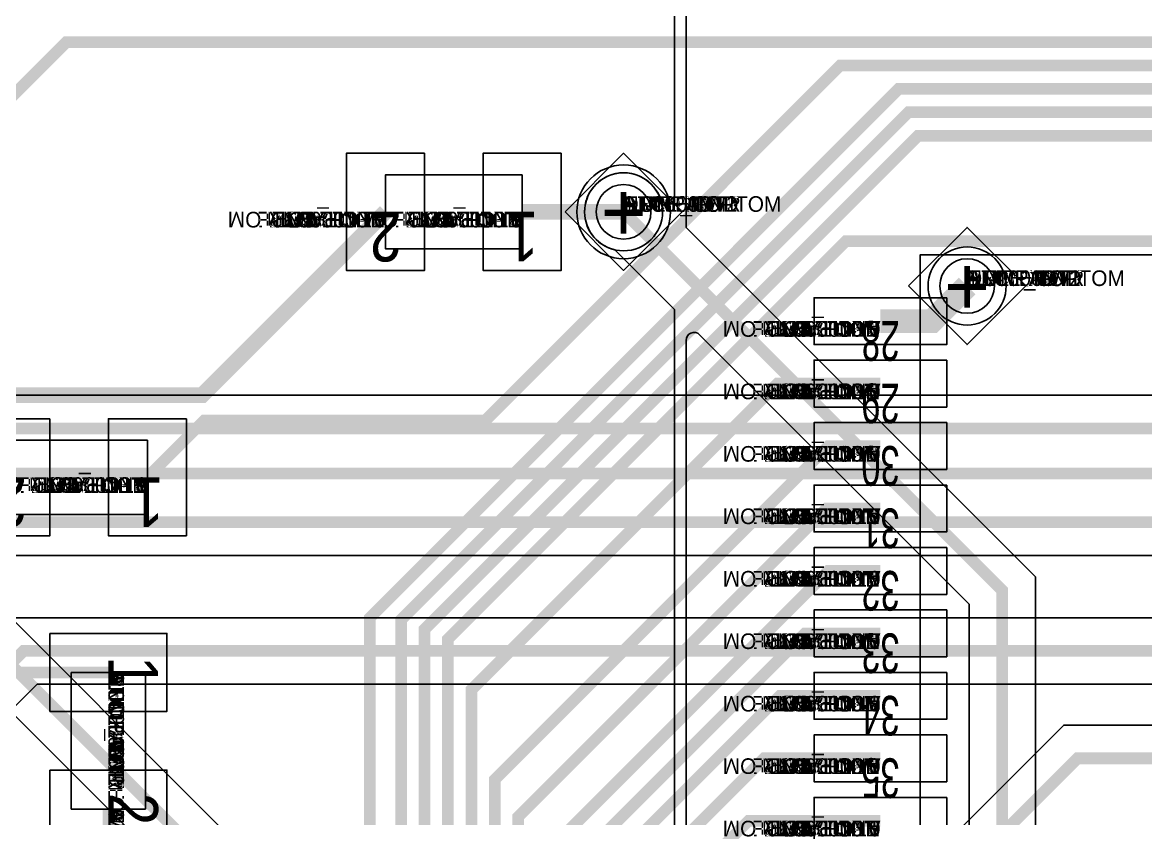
# Model space of a CAD drawing. Extents: x 0 to 323, y 0 to 320.
# Drawn here: x 126.45 to 140.84, y 56.43 to 66.63 of the extents above; entities that cross this region are included whole.
import ezdxf
from ezdxf.enums import TextEntityAlignment as Align

# ---------------------------------------------------------------- set-up
doc = ezdxf.new("R2010")
doc.units = 0
doc.header["$MEASUREMENT"] = 0
doc.layers.get('0').update_dxf_attribs({"linetype": 'CONTINUOUS'})
for name, color, linetype in [('CDN_FIGURES', 7, 'CONTINUOUS'), ('ETCH_BOTTOM', 7, 'CONTINUOUS'), ('ETCH_GND', 3, 'CONTINUOUS'), ('ETCH_INT1', 4, 'CONTINUOUS'), ('ETCH_INT2', 5, 'CONTINUOUS'), ('ETCH_PWR', 6, 'CONTINUOUS'), ('ETCH_TOP', 2, 'CONTINUOUS'), ('MANUFACTURING_NCLEGEND-1-6', 8, 'CONTINUOUS'), ('PACKAGE_GEOMETRY_ASSEMBLY_TOP', 11, 'CONTINUOUS'), ('PACKAGE_GEOMETRY_PIN_NUMBER', 9, 'CONTINUOUS')]:
    doc.layers.add(name, color=color, linetype=linetype)

# ---------------------------------------------------------------- blocks, each defined once
blk = doc.blocks.new('PAD_INFO')
for tag in ['SHAPE_TYPE', 'PAD_HEIGHT', 'PAD_LAYER', 'PAD_TYPE', 'PAD_WIDTH']:
    blk.add_attdef(tag, (0, 0), '', height=0.2)
at = {"flags": 2}
blk.add_attdef('CDN_TYPE', (0, 0), '', height=0.2, dxfattribs=at)
blk = doc.blocks.new('DRILL_INFO')
at = {"flags": 2}
blk.add_attdef('CDN_TYPE', (0, 0), '', height=0.2, dxfattribs=at)
for tag in ['FSHAPE', 'FCHAR', 'DRILL_HEIGHT', 'DIAMETER', 'PLATED', 'DRILL_WIDTH']:
    blk.add_attdef(tag, (0, 0), '', height=0.2)
blk = doc.blocks.new('VIA0700X0300')
at = {"layer": 'ETCH_BOTTOM'}
blk.add_circle((0, 0), 0.35, dxfattribs=at)
at = {"layer": 'ETCH_GND'}
blk.add_circle((0, 0), 0.35, dxfattribs=at)
at = {"layer": 'ETCH_INT1'}
blk.add_circle((0, 0), 0.35, dxfattribs=at)
at = {"layer": 'ETCH_INT2'}
blk.add_circle((0, 0), 0.35, dxfattribs=at)
at = {"layer": 'ETCH_PWR'}
blk.add_circle((0, 0), 0.35, dxfattribs=at)
at = {"layer": 'ETCH_TOP'}
blk.add_circle((0, 0), 0.35, dxfattribs=at)
ref = blk.add_blockref('PAD_INFO', (0, 0))
ref.add_attrib('PAD_LAYER', 'ETCH_TOP', (0, 0), dxfattribs={"height": 0.2})
ref.add_attrib('SHAPE_TYPE', 'NULL', (0, 0), dxfattribs={"height": 0.2})
ref.add_attrib('PAD_TYPE', 'ANTIPAD', (0, 0), dxfattribs={"height": 0.2})
ref.add_attrib('PAD_WIDTH', '0.000000', (0, 0), dxfattribs={"height": 0.2})
ref.add_attrib('PAD_HEIGHT', '0.000000', (0, 0), dxfattribs={"height": 0.2})
ref = blk.add_blockref('PAD_INFO', (0, 0))
ref.add_attrib('PAD_LAYER', 'ETCH_GND', (0, 0), dxfattribs={"height": 0.2})
ref.add_attrib('SHAPE_TYPE', 'NULL', (0, 0), dxfattribs={"height": 0.2})
ref.add_attrib('PAD_TYPE', 'ANTIPAD', (0, 0), dxfattribs={"height": 0.2})
ref.add_attrib('PAD_WIDTH', '0.000000', (0, 0), dxfattribs={"height": 0.2})
ref.add_attrib('PAD_HEIGHT', '0.000000', (0, 0), dxfattribs={"height": 0.2})
ref = blk.add_blockref('PAD_INFO', (0, 0))
ref.add_attrib('PAD_LAYER', 'ETCH_INT1', (0, 0), dxfattribs={"height": 0.2})
ref.add_attrib('SHAPE_TYPE', 'NULL', (0, 0), dxfattribs={"height": 0.2})
ref.add_attrib('PAD_TYPE', 'ANTIPAD', (0, 0), dxfattribs={"height": 0.2})
ref.add_attrib('PAD_WIDTH', '0.000000', (0, 0), dxfattribs={"height": 0.2})
ref.add_attrib('PAD_HEIGHT', '0.000000', (0, 0), dxfattribs={"height": 0.2})
ref = blk.add_blockref('PAD_INFO', (0, 0))
ref.add_attrib('PAD_LAYER', 'ETCH_INT2', (0, 0), dxfattribs={"height": 0.2})
ref.add_attrib('SHAPE_TYPE', 'NULL', (0, 0), dxfattribs={"height": 0.2})
ref.add_attrib('PAD_TYPE', 'ANTIPAD', (0, 0), dxfattribs={"height": 0.2})
ref.add_attrib('PAD_WIDTH', '0.000000', (0, 0), dxfattribs={"height": 0.2})
ref.add_attrib('PAD_HEIGHT', '0.000000', (0, 0), dxfattribs={"height": 0.2})
ref = blk.add_blockref('PAD_INFO', (0, 0))
ref.add_attrib('PAD_LAYER', 'ETCH_PWR', (0, 0), dxfattribs={"height": 0.2})
ref.add_attrib('SHAPE_TYPE', 'NULL', (0, 0), dxfattribs={"height": 0.2})
ref.add_attrib('PAD_TYPE', 'ANTIPAD', (0, 0), dxfattribs={"height": 0.2})
ref.add_attrib('PAD_WIDTH', '0.000000', (0, 0), dxfattribs={"height": 0.2})
ref.add_attrib('PAD_HEIGHT', '0.000000', (0, 0), dxfattribs={"height": 0.2})
ref = blk.add_blockref('PAD_INFO', (0, 0))
ref.add_attrib('PAD_LAYER', 'ETCH_BOTTOM', (0, 0), dxfattribs={"height": 0.2})
ref.add_attrib('SHAPE_TYPE', 'NULL', (0, 0), dxfattribs={"height": 0.2})
ref.add_attrib('PAD_TYPE', 'ANTIPAD', (0, 0), dxfattribs={"height": 0.2})
ref.add_attrib('PAD_WIDTH', '0.000000', (0, 0), dxfattribs={"height": 0.2})
ref.add_attrib('PAD_HEIGHT', '0.000000', (0, 0), dxfattribs={"height": 0.2})
ref = blk.add_blockref('PAD_INFO', (0, 0))
ref.add_attrib('PAD_LAYER', 'ETCH_TOP', (0, 0), dxfattribs={"height": 0.2})
ref.add_attrib('SHAPE_TYPE', 'NULL', (0, 0), dxfattribs={"height": 0.2})
ref.add_attrib('PAD_TYPE', 'THERMAL', (0, 0), dxfattribs={"height": 0.2})
ref.add_attrib('PAD_WIDTH', '0.000000', (0, 0), dxfattribs={"height": 0.2})
ref.add_attrib('PAD_HEIGHT', '0.000000', (0, 0), dxfattribs={"height": 0.2})
ref = blk.add_blockref('PAD_INFO', (0, 0))
ref.add_attrib('PAD_LAYER', 'ETCH_GND', (0, 0), dxfattribs={"height": 0.2})
ref.add_attrib('SHAPE_TYPE', 'NULL', (0, 0), dxfattribs={"height": 0.2})
ref.add_attrib('PAD_TYPE', 'THERMAL', (0, 0), dxfattribs={"height": 0.2})
ref.add_attrib('PAD_WIDTH', '0.000000', (0, 0), dxfattribs={"height": 0.2})
ref.add_attrib('PAD_HEIGHT', '0.000000', (0, 0), dxfattribs={"height": 0.2})
ref = blk.add_blockref('PAD_INFO', (0, 0))
ref.add_attrib('PAD_LAYER', 'ETCH_INT1', (0, 0), dxfattribs={"height": 0.2})
ref.add_attrib('SHAPE_TYPE', 'NULL', (0, 0), dxfattribs={"height": 0.2})
ref.add_attrib('PAD_TYPE', 'THERMAL', (0, 0), dxfattribs={"height": 0.2})
ref.add_attrib('PAD_WIDTH', '0.000000', (0, 0), dxfattribs={"height": 0.2})
ref.add_attrib('PAD_HEIGHT', '0.000000', (0, 0), dxfattribs={"height": 0.2})
ref = blk.add_blockref('PAD_INFO', (0, 0))
ref.add_attrib('PAD_LAYER', 'ETCH_INT2', (0, 0), dxfattribs={"height": 0.2})
ref.add_attrib('SHAPE_TYPE', 'NULL', (0, 0), dxfattribs={"height": 0.2})
ref.add_attrib('PAD_TYPE', 'THERMAL', (0, 0), dxfattribs={"height": 0.2})
ref.add_attrib('PAD_WIDTH', '0.000000', (0, 0), dxfattribs={"height": 0.2})
ref.add_attrib('PAD_HEIGHT', '0.000000', (0, 0), dxfattribs={"height": 0.2})
ref = blk.add_blockref('PAD_INFO', (0, 0))
ref.add_attrib('PAD_LAYER', 'ETCH_PWR', (0, 0), dxfattribs={"height": 0.2})
ref.add_attrib('SHAPE_TYPE', 'NULL', (0, 0), dxfattribs={"height": 0.2})
ref.add_attrib('PAD_TYPE', 'THERMAL', (0, 0), dxfattribs={"height": 0.2})
ref.add_attrib('PAD_WIDTH', '0.000000', (0, 0), dxfattribs={"height": 0.2})
ref.add_attrib('PAD_HEIGHT', '0.000000', (0, 0), dxfattribs={"height": 0.2})
ref = blk.add_blockref('PAD_INFO', (0, 0))
ref.add_attrib('PAD_LAYER', 'ETCH_BOTTOM', (0, 0), dxfattribs={"height": 0.2})
ref.add_attrib('SHAPE_TYPE', 'NULL', (0, 0), dxfattribs={"height": 0.2})
ref.add_attrib('PAD_TYPE', 'THERMAL', (0, 0), dxfattribs={"height": 0.2})
ref.add_attrib('PAD_WIDTH', '0.000000', (0, 0), dxfattribs={"height": 0.2})
ref.add_attrib('PAD_HEIGHT', '0.000000', (0, 0), dxfattribs={"height": 0.2})
ref = blk.add_blockref('PAD_INFO', (0, 0))
ref.add_attrib('PAD_LAYER', 'ETCH_TOP', (0, 0), dxfattribs={"height": 0.2})
ref.add_attrib('SHAPE_TYPE', 'CIRCLE', (0, 0), dxfattribs={"height": 0.2})
ref.add_attrib('PAD_TYPE', 'REGULAR', (0, 0), dxfattribs={"height": 0.2})
ref.add_attrib('PAD_WIDTH', '0.700000', (0, 0), dxfattribs={"height": 0.2})
ref.add_attrib('PAD_HEIGHT', '0.700000', (0, 0), dxfattribs={"height": 0.2})
ref = blk.add_blockref('PAD_INFO', (0, 0))
ref.add_attrib('PAD_LAYER', 'ETCH_GND', (0, 0), dxfattribs={"height": 0.2})
ref.add_attrib('SHAPE_TYPE', 'CIRCLE', (0, 0), dxfattribs={"height": 0.2})
ref.add_attrib('PAD_TYPE', 'REGULAR', (0, 0), dxfattribs={"height": 0.2})
ref.add_attrib('PAD_WIDTH', '0.700000', (0, 0), dxfattribs={"height": 0.2})
ref.add_attrib('PAD_HEIGHT', '0.700000', (0, 0), dxfattribs={"height": 0.2})
ref = blk.add_blockref('PAD_INFO', (0, 0))
ref.add_attrib('PAD_LAYER', 'ETCH_INT1', (0, 0), dxfattribs={"height": 0.2})
ref.add_attrib('SHAPE_TYPE', 'CIRCLE', (0, 0), dxfattribs={"height": 0.2})
ref.add_attrib('PAD_TYPE', 'REGULAR', (0, 0), dxfattribs={"height": 0.2})
ref.add_attrib('PAD_WIDTH', '0.700000', (0, 0), dxfattribs={"height": 0.2})
ref.add_attrib('PAD_HEIGHT', '0.700000', (0, 0), dxfattribs={"height": 0.2})
ref = blk.add_blockref('PAD_INFO', (0, 0))
ref.add_attrib('PAD_LAYER', 'ETCH_INT2', (0, 0), dxfattribs={"height": 0.2})
ref.add_attrib('SHAPE_TYPE', 'CIRCLE', (0, 0), dxfattribs={"height": 0.2})
ref.add_attrib('PAD_TYPE', 'REGULAR', (0, 0), dxfattribs={"height": 0.2})
ref.add_attrib('PAD_WIDTH', '0.700000', (0, 0), dxfattribs={"height": 0.2})
ref.add_attrib('PAD_HEIGHT', '0.700000', (0, 0), dxfattribs={"height": 0.2})
ref = blk.add_blockref('PAD_INFO', (0, 0))
ref.add_attrib('PAD_LAYER', 'ETCH_PWR', (0, 0), dxfattribs={"height": 0.2})
ref.add_attrib('SHAPE_TYPE', 'CIRCLE', (0, 0), dxfattribs={"height": 0.2})
ref.add_attrib('PAD_TYPE', 'REGULAR', (0, 0), dxfattribs={"height": 0.2})
ref.add_attrib('PAD_WIDTH', '0.700000', (0, 0), dxfattribs={"height": 0.2})
ref.add_attrib('PAD_HEIGHT', '0.700000', (0, 0), dxfattribs={"height": 0.2})
ref = blk.add_blockref('PAD_INFO', (0, 0))
ref.add_attrib('PAD_LAYER', 'ETCH_BOTTOM', (0, 0), dxfattribs={"height": 0.2})
ref.add_attrib('SHAPE_TYPE', 'CIRCLE', (0, 0), dxfattribs={"height": 0.2})
ref.add_attrib('PAD_TYPE', 'REGULAR', (0, 0), dxfattribs={"height": 0.2})
ref.add_attrib('PAD_WIDTH', '0.700000', (0, 0), dxfattribs={"height": 0.2})
ref.add_attrib('PAD_HEIGHT', '0.700000', (0, 0), dxfattribs={"height": 0.2})
ref = blk.add_blockref('DRILL_INFO', (0, 0))
ref.add_attrib('DIAMETER', '0.300000', (0, 0), dxfattribs={"height": 0.2})
ref.add_attrib('PLATED', 'PLATED', (0, 0), dxfattribs={"height": 0.2})
ref.add_attrib('FSHAPE', 'DIAMOND', (0, 0), dxfattribs={"height": 0.2})
ref.add_attrib('FCHAR', '+', (0, 0), dxfattribs={"height": 0.2})
ref.add_attrib('DRILL_WIDTH', '1.500000', (0, 0), dxfattribs={"height": 0.2})
ref.add_attrib('DRILL_HEIGHT', '1.500000', (0, 0), dxfattribs={"height": 0.2})
for tag in ['CDN_TYPE', 'PIN']:
    blk.add_attdef(tag, (0, 0), '', height=0.2)
at = {"flags": 2}
for tag in ['PSTKNAME', 'BBV']:
    blk.add_attdef(tag, (0, 0), '', height=0.2, dxfattribs=at)
blk = doc.blocks.new('FIGURE_DIAMOND')
at = {"layer": 'CDN_FIGURES'}
blk.add_lwpolyline([(-0.5, 0), (0, 0.5), (0.5, 0), (0, -0.5)], close=True, dxfattribs=at)
blk = doc.blocks.new('RC1700X0600TS_NS')
at = {"layer": 'ETCH_TOP'}
blk.add_lwpolyline([(-0.85, -0.3), (-0.85, 0.3), (0.85, 0.3), (0.85, -0.3)], close=True, dxfattribs=at)
ref = blk.add_blockref('PAD_INFO', (0, 0))
ref.add_attrib('PAD_LAYER', 'ETCH_TOP', (0, 0), dxfattribs={"height": 0.2})
ref.add_attrib('SHAPE_TYPE', 'NULL', (0, 0), dxfattribs={"height": 0.2})
ref.add_attrib('PAD_TYPE', 'ANTIPAD', (0, 0), dxfattribs={"height": 0.2})
ref.add_attrib('PAD_WIDTH', '0.000000', (0, 0), dxfattribs={"height": 0.2})
ref.add_attrib('PAD_HEIGHT', '0.000000', (0, 0), dxfattribs={"height": 0.2})
ref = blk.add_blockref('PAD_INFO', (0, 0))
ref.add_attrib('PAD_LAYER', 'ETCH_GND', (0, 0), dxfattribs={"height": 0.2})
ref.add_attrib('SHAPE_TYPE', 'NULL', (0, 0), dxfattribs={"height": 0.2})
ref.add_attrib('PAD_TYPE', 'ANTIPAD', (0, 0), dxfattribs={"height": 0.2})
ref.add_attrib('PAD_WIDTH', '0.000000', (0, 0), dxfattribs={"height": 0.2})
ref.add_attrib('PAD_HEIGHT', '0.000000', (0, 0), dxfattribs={"height": 0.2})
ref = blk.add_blockref('PAD_INFO', (0, 0))
ref.add_attrib('PAD_LAYER', 'ETCH_INT1', (0, 0), dxfattribs={"height": 0.2})
ref.add_attrib('SHAPE_TYPE', 'NULL', (0, 0), dxfattribs={"height": 0.2})
ref.add_attrib('PAD_TYPE', 'ANTIPAD', (0, 0), dxfattribs={"height": 0.2})
ref.add_attrib('PAD_WIDTH', '0.000000', (0, 0), dxfattribs={"height": 0.2})
ref.add_attrib('PAD_HEIGHT', '0.000000', (0, 0), dxfattribs={"height": 0.2})
ref = blk.add_blockref('PAD_INFO', (0, 0))
ref.add_attrib('PAD_LAYER', 'ETCH_INT2', (0, 0), dxfattribs={"height": 0.2})
ref.add_attrib('SHAPE_TYPE', 'NULL', (0, 0), dxfattribs={"height": 0.2})
ref.add_attrib('PAD_TYPE', 'ANTIPAD', (0, 0), dxfattribs={"height": 0.2})
ref.add_attrib('PAD_WIDTH', '0.000000', (0, 0), dxfattribs={"height": 0.2})
ref.add_attrib('PAD_HEIGHT', '0.000000', (0, 0), dxfattribs={"height": 0.2})
ref = blk.add_blockref('PAD_INFO', (0, 0))
ref.add_attrib('PAD_LAYER', 'ETCH_PWR', (0, 0), dxfattribs={"height": 0.2})
ref.add_attrib('SHAPE_TYPE', 'NULL', (0, 0), dxfattribs={"height": 0.2})
ref.add_attrib('PAD_TYPE', 'ANTIPAD', (0, 0), dxfattribs={"height": 0.2})
ref.add_attrib('PAD_WIDTH', '0.000000', (0, 0), dxfattribs={"height": 0.2})
ref.add_attrib('PAD_HEIGHT', '0.000000', (0, 0), dxfattribs={"height": 0.2})
ref = blk.add_blockref('PAD_INFO', (0, 0))
ref.add_attrib('PAD_LAYER', 'ETCH_BOTTOM', (0, 0), dxfattribs={"height": 0.2})
ref.add_attrib('SHAPE_TYPE', 'NULL', (0, 0), dxfattribs={"height": 0.2})
ref.add_attrib('PAD_TYPE', 'ANTIPAD', (0, 0), dxfattribs={"height": 0.2})
ref.add_attrib('PAD_WIDTH', '0.000000', (0, 0), dxfattribs={"height": 0.2})
ref.add_attrib('PAD_HEIGHT', '0.000000', (0, 0), dxfattribs={"height": 0.2})
ref = blk.add_blockref('PAD_INFO', (0, 0))
ref.add_attrib('PAD_LAYER', 'ETCH_TOP', (0, 0), dxfattribs={"height": 0.2})
ref.add_attrib('SHAPE_TYPE', 'NULL', (0, 0), dxfattribs={"height": 0.2})
ref.add_attrib('PAD_TYPE', 'THERMAL', (0, 0), dxfattribs={"height": 0.2})
ref.add_attrib('PAD_WIDTH', '0.000000', (0, 0), dxfattribs={"height": 0.2})
ref.add_attrib('PAD_HEIGHT', '0.000000', (0, 0), dxfattribs={"height": 0.2})
ref = blk.add_blockref('PAD_INFO', (0, 0))
ref.add_attrib('PAD_LAYER', 'ETCH_GND', (0, 0), dxfattribs={"height": 0.2})
ref.add_attrib('SHAPE_TYPE', 'NULL', (0, 0), dxfattribs={"height": 0.2})
ref.add_attrib('PAD_TYPE', 'THERMAL', (0, 0), dxfattribs={"height": 0.2})
ref.add_attrib('PAD_WIDTH', '0.000000', (0, 0), dxfattribs={"height": 0.2})
ref.add_attrib('PAD_HEIGHT', '0.000000', (0, 0), dxfattribs={"height": 0.2})
ref = blk.add_blockref('PAD_INFO', (0, 0))
ref.add_attrib('PAD_LAYER', 'ETCH_INT1', (0, 0), dxfattribs={"height": 0.2})
ref.add_attrib('SHAPE_TYPE', 'NULL', (0, 0), dxfattribs={"height": 0.2})
ref.add_attrib('PAD_TYPE', 'THERMAL', (0, 0), dxfattribs={"height": 0.2})
ref.add_attrib('PAD_WIDTH', '0.000000', (0, 0), dxfattribs={"height": 0.2})
ref.add_attrib('PAD_HEIGHT', '0.000000', (0, 0), dxfattribs={"height": 0.2})
ref = blk.add_blockref('PAD_INFO', (0, 0))
ref.add_attrib('PAD_LAYER', 'ETCH_INT2', (0, 0), dxfattribs={"height": 0.2})
ref.add_attrib('SHAPE_TYPE', 'NULL', (0, 0), dxfattribs={"height": 0.2})
ref.add_attrib('PAD_TYPE', 'THERMAL', (0, 0), dxfattribs={"height": 0.2})
ref.add_attrib('PAD_WIDTH', '0.000000', (0, 0), dxfattribs={"height": 0.2})
ref.add_attrib('PAD_HEIGHT', '0.000000', (0, 0), dxfattribs={"height": 0.2})
ref = blk.add_blockref('PAD_INFO', (0, 0))
ref.add_attrib('PAD_LAYER', 'ETCH_PWR', (0, 0), dxfattribs={"height": 0.2})
ref.add_attrib('SHAPE_TYPE', 'NULL', (0, 0), dxfattribs={"height": 0.2})
ref.add_attrib('PAD_TYPE', 'THERMAL', (0, 0), dxfattribs={"height": 0.2})
ref.add_attrib('PAD_WIDTH', '0.000000', (0, 0), dxfattribs={"height": 0.2})
ref.add_attrib('PAD_HEIGHT', '0.000000', (0, 0), dxfattribs={"height": 0.2})
ref = blk.add_blockref('PAD_INFO', (0, 0))
ref.add_attrib('PAD_LAYER', 'ETCH_BOTTOM', (0, 0), dxfattribs={"height": 0.2})
ref.add_attrib('SHAPE_TYPE', 'NULL', (0, 0), dxfattribs={"height": 0.2})
ref.add_attrib('PAD_TYPE', 'THERMAL', (0, 0), dxfattribs={"height": 0.2})
ref.add_attrib('PAD_WIDTH', '0.000000', (0, 0), dxfattribs={"height": 0.2})
ref.add_attrib('PAD_HEIGHT', '0.000000', (0, 0), dxfattribs={"height": 0.2})
ref = blk.add_blockref('PAD_INFO', (0, 0))
ref.add_attrib('PAD_LAYER', 'ETCH_TOP', (0, 0), dxfattribs={"height": 0.2})
ref.add_attrib('SHAPE_TYPE', 'RECTANGLE', (0, 0), dxfattribs={"height": 0.2})
ref.add_attrib('PAD_TYPE', 'REGULAR', (0, 0), dxfattribs={"height": 0.2})
ref.add_attrib('PAD_WIDTH', '1.700000', (0, 0), dxfattribs={"height": 0.2})
ref.add_attrib('PAD_HEIGHT', '0.600000', (0, 0), dxfattribs={"height": 0.2})
ref = blk.add_blockref('PAD_INFO', (0, 0))
ref.add_attrib('PAD_LAYER', 'ETCH_GND', (0, 0), dxfattribs={"height": 0.2})
ref.add_attrib('SHAPE_TYPE', 'NULL', (0, 0), dxfattribs={"height": 0.2})
ref.add_attrib('PAD_TYPE', 'REGULAR', (0, 0), dxfattribs={"height": 0.2})
ref.add_attrib('PAD_WIDTH', '0.000000', (0, 0), dxfattribs={"height": 0.2})
ref.add_attrib('PAD_HEIGHT', '0.000000', (0, 0), dxfattribs={"height": 0.2})
ref = blk.add_blockref('PAD_INFO', (0, 0))
ref.add_attrib('PAD_LAYER', 'ETCH_INT1', (0, 0), dxfattribs={"height": 0.2})
ref.add_attrib('SHAPE_TYPE', 'NULL', (0, 0), dxfattribs={"height": 0.2})
ref.add_attrib('PAD_TYPE', 'REGULAR', (0, 0), dxfattribs={"height": 0.2})
ref.add_attrib('PAD_WIDTH', '0.000000', (0, 0), dxfattribs={"height": 0.2})
ref.add_attrib('PAD_HEIGHT', '0.000000', (0, 0), dxfattribs={"height": 0.2})
ref = blk.add_blockref('PAD_INFO', (0, 0))
ref.add_attrib('PAD_LAYER', 'ETCH_INT2', (0, 0), dxfattribs={"height": 0.2})
ref.add_attrib('SHAPE_TYPE', 'NULL', (0, 0), dxfattribs={"height": 0.2})
ref.add_attrib('PAD_TYPE', 'REGULAR', (0, 0), dxfattribs={"height": 0.2})
ref.add_attrib('PAD_WIDTH', '0.000000', (0, 0), dxfattribs={"height": 0.2})
ref.add_attrib('PAD_HEIGHT', '0.000000', (0, 0), dxfattribs={"height": 0.2})
ref = blk.add_blockref('PAD_INFO', (0, 0))
ref.add_attrib('PAD_LAYER', 'ETCH_PWR', (0, 0), dxfattribs={"height": 0.2})
ref.add_attrib('SHAPE_TYPE', 'NULL', (0, 0), dxfattribs={"height": 0.2})
ref.add_attrib('PAD_TYPE', 'REGULAR', (0, 0), dxfattribs={"height": 0.2})
ref.add_attrib('PAD_WIDTH', '0.000000', (0, 0), dxfattribs={"height": 0.2})
ref.add_attrib('PAD_HEIGHT', '0.000000', (0, 0), dxfattribs={"height": 0.2})
ref = blk.add_blockref('PAD_INFO', (0, 0))
ref.add_attrib('PAD_LAYER', 'ETCH_BOTTOM', (0, 0), dxfattribs={"height": 0.2})
ref.add_attrib('SHAPE_TYPE', 'NULL', (0, 0), dxfattribs={"height": 0.2})
ref.add_attrib('PAD_TYPE', 'REGULAR', (0, 0), dxfattribs={"height": 0.2})
ref.add_attrib('PAD_WIDTH', '0.000000', (0, 0), dxfattribs={"height": 0.2})
ref.add_attrib('PAD_HEIGHT', '0.000000', (0, 0), dxfattribs={"height": 0.2})
ref = blk.add_blockref('DRILL_INFO', (0, 0))
ref.add_attrib('DIAMETER', '0.000000', (0, 0), dxfattribs={"height": 0.2})
ref.add_attrib('PLATED', 'PLATED', (0, 0), dxfattribs={"height": 0.2})
ref.add_attrib('FSHAPE', 'NULL', (0, 0), dxfattribs={"height": 0.2})
ref.add_attrib('DRILL_WIDTH', '0.000000', (0, 0), dxfattribs={"height": 0.2})
ref.add_attrib('DRILL_HEIGHT', '0.000000', (0, 0), dxfattribs={"height": 0.2})
for tag in ['CDN_TYPE', 'PIN']:
    blk.add_attdef(tag, (0, 0), '', height=0.2)
at = {"flags": 2}
for tag in ['PSTKNAME', 'BBV']:
    blk.add_attdef(tag, (0, 0), '', height=0.2, dxfattribs=at)
blk = doc.blocks.new('F177')
at = {"layer": 'PACKAGE_GEOMETRY_ASSEMBLY_TOP'}
blk.add_lwpolyline([(0.51, -21.65), (10.75, -21.65), (10.75, 0.85), (0.51, 0.85)], close=True, dxfattribs=at)
at = {"layer": 'ETCH_TOP'}
ref = blk.add_blockref('RC1700X0600TS_NS', (11.26, -14.4), dxfattribs=at)
ref.add_attrib('CDN_TYPE', 'PIN', (0, 0), dxfattribs={"height": 0.2})
ref.add_attrib('PIN', '36', (0, 0), dxfattribs={"height": 0.2})
ref = blk.add_blockref('RC1700X0600TS_NS', (11.26, -15.2), dxfattribs=at)
ref.add_attrib('CDN_TYPE', 'PIN', (0, 0), dxfattribs={"height": 0.2})
ref.add_attrib('PIN', '35', (0, 0), dxfattribs={"height": 0.2})
ref = blk.add_blockref('RC1700X0600TS_NS', (11.26, -16), dxfattribs=at)
ref.add_attrib('CDN_TYPE', 'PIN', (0, 0), dxfattribs={"height": 0.2})
ref.add_attrib('PIN', '34', (0, 0), dxfattribs={"height": 0.2})
ref = blk.add_blockref('RC1700X0600TS_NS', (11.26, -16.8), dxfattribs=at)
ref.add_attrib('CDN_TYPE', 'PIN', (0, 0), dxfattribs={"height": 0.2})
ref.add_attrib('PIN', '33', (0, 0), dxfattribs={"height": 0.2})
for p in [(11.26, -17.6), (11.26, -18.4), (11.26, -19.2), (11.26, -20), (11.26, -20.8)]:
    blk.add_blockref('RC1700X0600TS_NS', p, dxfattribs=at)
at = {"flags": 2}
for tag in ['SYMBOL_TYPE', 'CDN_TYPE', 'REFDES']:
    blk.add_attdef(tag, (0, 0), '', height=0.2, dxfattribs=at)
blk = doc.blocks.new('RC1000X1500TS')
at = {"layer": 'ETCH_TOP'}
blk.add_lwpolyline([(-0.5, -0.75), (-0.5, 0.75), (0.5, 0.75), (0.5, -0.75)], close=True, dxfattribs=at)
ref = blk.add_blockref('PAD_INFO', (0, 0))
ref.add_attrib('PAD_LAYER', 'ETCH_TOP', (0, 0), dxfattribs={"height": 0.2})
ref.add_attrib('SHAPE_TYPE', 'NULL', (0, 0), dxfattribs={"height": 0.2})
ref.add_attrib('PAD_TYPE', 'ANTIPAD', (0, 0), dxfattribs={"height": 0.2})
ref.add_attrib('PAD_WIDTH', '0.000000', (0, 0), dxfattribs={"height": 0.2})
ref.add_attrib('PAD_HEIGHT', '0.000000', (0, 0), dxfattribs={"height": 0.2})
ref = blk.add_blockref('PAD_INFO', (0, 0))
ref.add_attrib('PAD_LAYER', 'ETCH_GND', (0, 0), dxfattribs={"height": 0.2})
ref.add_attrib('SHAPE_TYPE', 'NULL', (0, 0), dxfattribs={"height": 0.2})
ref.add_attrib('PAD_TYPE', 'ANTIPAD', (0, 0), dxfattribs={"height": 0.2})
ref.add_attrib('PAD_WIDTH', '0.000000', (0, 0), dxfattribs={"height": 0.2})
ref.add_attrib('PAD_HEIGHT', '0.000000', (0, 0), dxfattribs={"height": 0.2})
ref = blk.add_blockref('PAD_INFO', (0, 0))
ref.add_attrib('PAD_LAYER', 'ETCH_INT1', (0, 0), dxfattribs={"height": 0.2})
ref.add_attrib('SHAPE_TYPE', 'NULL', (0, 0), dxfattribs={"height": 0.2})
ref.add_attrib('PAD_TYPE', 'ANTIPAD', (0, 0), dxfattribs={"height": 0.2})
ref.add_attrib('PAD_WIDTH', '0.000000', (0, 0), dxfattribs={"height": 0.2})
ref.add_attrib('PAD_HEIGHT', '0.000000', (0, 0), dxfattribs={"height": 0.2})
ref = blk.add_blockref('PAD_INFO', (0, 0))
ref.add_attrib('PAD_LAYER', 'ETCH_INT2', (0, 0), dxfattribs={"height": 0.2})
ref.add_attrib('SHAPE_TYPE', 'NULL', (0, 0), dxfattribs={"height": 0.2})
ref.add_attrib('PAD_TYPE', 'ANTIPAD', (0, 0), dxfattribs={"height": 0.2})
ref.add_attrib('PAD_WIDTH', '0.000000', (0, 0), dxfattribs={"height": 0.2})
ref.add_attrib('PAD_HEIGHT', '0.000000', (0, 0), dxfattribs={"height": 0.2})
ref = blk.add_blockref('PAD_INFO', (0, 0))
ref.add_attrib('PAD_LAYER', 'ETCH_PWR', (0, 0), dxfattribs={"height": 0.2})
ref.add_attrib('SHAPE_TYPE', 'NULL', (0, 0), dxfattribs={"height": 0.2})
ref.add_attrib('PAD_TYPE', 'ANTIPAD', (0, 0), dxfattribs={"height": 0.2})
ref.add_attrib('PAD_WIDTH', '0.000000', (0, 0), dxfattribs={"height": 0.2})
ref.add_attrib('PAD_HEIGHT', '0.000000', (0, 0), dxfattribs={"height": 0.2})
ref = blk.add_blockref('PAD_INFO', (0, 0))
ref.add_attrib('PAD_LAYER', 'ETCH_BOTTOM', (0, 0), dxfattribs={"height": 0.2})
ref.add_attrib('SHAPE_TYPE', 'NULL', (0, 0), dxfattribs={"height": 0.2})
ref.add_attrib('PAD_TYPE', 'ANTIPAD', (0, 0), dxfattribs={"height": 0.2})
ref.add_attrib('PAD_WIDTH', '0.000000', (0, 0), dxfattribs={"height": 0.2})
ref.add_attrib('PAD_HEIGHT', '0.000000', (0, 0), dxfattribs={"height": 0.2})
ref = blk.add_blockref('PAD_INFO', (0, 0))
ref.add_attrib('PAD_LAYER', 'ETCH_TOP', (0, 0), dxfattribs={"height": 0.2})
ref.add_attrib('SHAPE_TYPE', 'NULL', (0, 0), dxfattribs={"height": 0.2})
ref.add_attrib('PAD_TYPE', 'THERMAL', (0, 0), dxfattribs={"height": 0.2})
ref.add_attrib('PAD_WIDTH', '0.000000', (0, 0), dxfattribs={"height": 0.2})
ref.add_attrib('PAD_HEIGHT', '0.000000', (0, 0), dxfattribs={"height": 0.2})
ref = blk.add_blockref('PAD_INFO', (0, 0))
ref.add_attrib('PAD_LAYER', 'ETCH_GND', (0, 0), dxfattribs={"height": 0.2})
ref.add_attrib('SHAPE_TYPE', 'NULL', (0, 0), dxfattribs={"height": 0.2})
ref.add_attrib('PAD_TYPE', 'THERMAL', (0, 0), dxfattribs={"height": 0.2})
ref.add_attrib('PAD_WIDTH', '0.000000', (0, 0), dxfattribs={"height": 0.2})
ref.add_attrib('PAD_HEIGHT', '0.000000', (0, 0), dxfattribs={"height": 0.2})
ref = blk.add_blockref('PAD_INFO', (0, 0))
ref.add_attrib('PAD_LAYER', 'ETCH_INT1', (0, 0), dxfattribs={"height": 0.2})
ref.add_attrib('SHAPE_TYPE', 'NULL', (0, 0), dxfattribs={"height": 0.2})
ref.add_attrib('PAD_TYPE', 'THERMAL', (0, 0), dxfattribs={"height": 0.2})
ref.add_attrib('PAD_WIDTH', '0.000000', (0, 0), dxfattribs={"height": 0.2})
ref.add_attrib('PAD_HEIGHT', '0.000000', (0, 0), dxfattribs={"height": 0.2})
ref = blk.add_blockref('PAD_INFO', (0, 0))
ref.add_attrib('PAD_LAYER', 'ETCH_INT2', (0, 0), dxfattribs={"height": 0.2})
ref.add_attrib('SHAPE_TYPE', 'NULL', (0, 0), dxfattribs={"height": 0.2})
ref.add_attrib('PAD_TYPE', 'THERMAL', (0, 0), dxfattribs={"height": 0.2})
ref.add_attrib('PAD_WIDTH', '0.000000', (0, 0), dxfattribs={"height": 0.2})
ref.add_attrib('PAD_HEIGHT', '0.000000', (0, 0), dxfattribs={"height": 0.2})
ref = blk.add_blockref('PAD_INFO', (0, 0))
ref.add_attrib('PAD_LAYER', 'ETCH_PWR', (0, 0), dxfattribs={"height": 0.2})
ref.add_attrib('SHAPE_TYPE', 'NULL', (0, 0), dxfattribs={"height": 0.2})
ref.add_attrib('PAD_TYPE', 'THERMAL', (0, 0), dxfattribs={"height": 0.2})
ref.add_attrib('PAD_WIDTH', '0.000000', (0, 0), dxfattribs={"height": 0.2})
ref.add_attrib('PAD_HEIGHT', '0.000000', (0, 0), dxfattribs={"height": 0.2})
ref = blk.add_blockref('PAD_INFO', (0, 0))
ref.add_attrib('PAD_LAYER', 'ETCH_BOTTOM', (0, 0), dxfattribs={"height": 0.2})
ref.add_attrib('SHAPE_TYPE', 'NULL', (0, 0), dxfattribs={"height": 0.2})
ref.add_attrib('PAD_TYPE', 'THERMAL', (0, 0), dxfattribs={"height": 0.2})
ref.add_attrib('PAD_WIDTH', '0.000000', (0, 0), dxfattribs={"height": 0.2})
ref.add_attrib('PAD_HEIGHT', '0.000000', (0, 0), dxfattribs={"height": 0.2})
ref = blk.add_blockref('PAD_INFO', (0, 0))
ref.add_attrib('PAD_LAYER', 'ETCH_GND', (0, 0), dxfattribs={"height": 0.2})
ref.add_attrib('SHAPE_TYPE', 'NULL', (0, 0), dxfattribs={"height": 0.2})
ref.add_attrib('PAD_TYPE', 'REGULAR', (0, 0), dxfattribs={"height": 0.2})
ref.add_attrib('PAD_WIDTH', '0.000000', (0, 0), dxfattribs={"height": 0.2})
ref.add_attrib('PAD_HEIGHT', '0.000000', (0, 0), dxfattribs={"height": 0.2})
ref = blk.add_blockref('PAD_INFO', (0, 0))
ref.add_attrib('PAD_LAYER', 'ETCH_INT1', (0, 0), dxfattribs={"height": 0.2})
ref.add_attrib('SHAPE_TYPE', 'NULL', (0, 0), dxfattribs={"height": 0.2})
ref.add_attrib('PAD_TYPE', 'REGULAR', (0, 0), dxfattribs={"height": 0.2})
ref.add_attrib('PAD_WIDTH', '0.000000', (0, 0), dxfattribs={"height": 0.2})
ref.add_attrib('PAD_HEIGHT', '0.000000', (0, 0), dxfattribs={"height": 0.2})
ref = blk.add_blockref('PAD_INFO', (0, 0))
ref.add_attrib('PAD_LAYER', 'ETCH_INT2', (0, 0), dxfattribs={"height": 0.2})
ref.add_attrib('SHAPE_TYPE', 'NULL', (0, 0), dxfattribs={"height": 0.2})
ref.add_attrib('PAD_TYPE', 'REGULAR', (0, 0), dxfattribs={"height": 0.2})
ref.add_attrib('PAD_WIDTH', '0.000000', (0, 0), dxfattribs={"height": 0.2})
ref.add_attrib('PAD_HEIGHT', '0.000000', (0, 0), dxfattribs={"height": 0.2})
ref = blk.add_blockref('PAD_INFO', (0, 0))
ref.add_attrib('PAD_LAYER', 'ETCH_PWR', (0, 0), dxfattribs={"height": 0.2})
ref.add_attrib('SHAPE_TYPE', 'NULL', (0, 0), dxfattribs={"height": 0.2})
ref.add_attrib('PAD_TYPE', 'REGULAR', (0, 0), dxfattribs={"height": 0.2})
ref.add_attrib('PAD_WIDTH', '0.000000', (0, 0), dxfattribs={"height": 0.2})
ref.add_attrib('PAD_HEIGHT', '0.000000', (0, 0), dxfattribs={"height": 0.2})
ref = blk.add_blockref('PAD_INFO', (0, 0))
ref.add_attrib('PAD_LAYER', 'ETCH_BOTTOM', (0, 0), dxfattribs={"height": 0.2})
ref.add_attrib('SHAPE_TYPE', 'NULL', (0, 0), dxfattribs={"height": 0.2})
ref.add_attrib('PAD_TYPE', 'REGULAR', (0, 0), dxfattribs={"height": 0.2})
ref.add_attrib('PAD_WIDTH', '0.000000', (0, 0), dxfattribs={"height": 0.2})
ref.add_attrib('PAD_HEIGHT', '0.000000', (0, 0), dxfattribs={"height": 0.2})
ref = blk.add_blockref('DRILL_INFO', (0, 0))
ref.add_attrib('DIAMETER', '0.000000', (0, 0), dxfattribs={"height": 0.2})
ref.add_attrib('PLATED', 'PLATED', (0, 0), dxfattribs={"height": 0.2})
ref.add_attrib('FSHAPE', 'NULL', (0, 0), dxfattribs={"height": 0.2})
ref.add_attrib('DRILL_WIDTH', '0.000000', (0, 0), dxfattribs={"height": 0.2})
ref.add_attrib('DRILL_HEIGHT', '0.000000', (0, 0), dxfattribs={"height": 0.2})
ref = blk.add_blockref('PAD_INFO', (0, 0))
ref.add_attrib('PAD_LAYER', 'ETCH_TOP', (0, 0), dxfattribs={"height": 0.2})
ref.add_attrib('SHAPE_TYPE', 'RECTANGLE', (0, 0), dxfattribs={"height": 0.2})
ref.add_attrib('PAD_TYPE', 'REGULAR', (0, 0), dxfattribs={"height": 0.2})
ref.add_attrib('PAD_WIDTH', '1.000000', (0, 0), dxfattribs={"height": 0.2})
ref.add_attrib('PAD_HEIGHT', '1.500000', (0, 0), dxfattribs={"height": 0.2})
for tag in ['CDN_TYPE', 'PIN']:
    blk.add_attdef(tag, (0, 0), '', height=0.2)
at = {"flags": 2}
for tag in ['PSTKNAME', 'BBV']:
    blk.add_attdef(tag, (0, 0), '', height=0.2, dxfattribs=at)
blk = doc.blocks.new('F56')
at = {"layer": 'PACKAGE_GEOMETRY_ASSEMBLY_TOP'}
blk.add_lwpolyline([(0, -0.475), (1.75, -0.475), (1.75, 0.475), (0, 0.475)], close=True, dxfattribs=at)
at = {"layer": 'ETCH_TOP'}
ref = blk.add_blockref('RC1000X1500TS', (0, 0), dxfattribs=at)
ref.add_attrib('CDN_TYPE', 'PIN', (0, 0), dxfattribs={"height": 0.2})
ref.add_attrib('PIN', '1', (0, 0), dxfattribs={"height": 0.2})
ref = blk.add_blockref('RC1000X1500TS', (1.75, 0), dxfattribs=at)
ref.add_attrib('CDN_TYPE', 'PIN', (0, 0), dxfattribs={"height": 0.2})
ref.add_attrib('PIN', '2', (0, 0), dxfattribs={"height": 0.2})
at = {"flags": 2}
for tag in ['SYMBOL_TYPE', 'CDN_TYPE', 'REFDES']:
    blk.add_attdef(tag, (0, 0), '', height=0.2, dxfattribs=at)

msp = doc.modelspace()

# ---------------------------------------------------------------- linework, layer by layer
at = {"layer": 'ETCH_BOTTOM'}
for points, format in [([(122.312, 61.85), (145.54, 61.85), (145.54, 65.06), (147.66, 65.06), (147.66, 63.315), (147.683, 63.299, -0.535392), (147.683, 62.301), (147.66, 62.285), (147.66, 61.619), (147.641, 61.572), (152.175, 57.038), (152.175, 55.224)], "xyb"), ([(151.75, 54.8, 0.15, 0.15, 0), (151.75, 56.862, 0.15, 0.15, 0), (147.187, 61.425, 0.15, 0.15, 0), (122.488, 61.425, 0.15, 0.15, 0), (121.838, 60.775, 0.15, 0.15, 0), (121.525, 60.775, 0.15, 0.15, 0), (120.9, 60.15, 0.15, 0.15, 0)], "xyseb"), ([(124.45, 60.85, 0.15, 0.15, 0), (147.338, 60.85, 0.15, 0.15, 0), (150.5, 57.688, 0.15, 0.15, 0), (150.5, 55.6, 0.15, 0.15, 0)], "xyseb"), ([(150.65, 54, 0.15, 0.15, 0), (150.65, 54.1, 0.15, 0.15, 0), (149.925, 54.825, 0.15, 0.15, 0), (149.925, 57.838, 0.15, 0.15, 0), (147.538, 60.225, 0.15, 0.15, 0), (124.725, 60.225, 0.15, 0.15, 0), (124.35, 59.85, 0.15, 0.15, 0)], "xyseb"), ([(126.286, 59), (146.964, 59), (148.35, 57.614), (148.35, 56.088), (149.327, 55.111, 0.668179), (149.5, 55.183), (149.5, 57.662), (147.901, 59.261, 0.434813), (147.753, 59.256, -0.71944), (146.701, 59.691, 0.434609), (146.6, 59.8), (124.95, 59.8)], "xyb"), ([(121.1, 52.35, 0.15, 0.15, 0), (123.475, 54.725, 0.15, 0.15, 0), (123.475, 55.588, 0.15, 0.15, 0), (126.462, 58.575, 0.15, 0.15, 0), (146.788, 58.575, 0.15, 0.15, 0), (147.925, 57.438, 0.15, 0.15, 0), (147.925, 55.912, 0.15, 0.15, 0), (150.637, 53.2, 0.15, 0.15, 0), (151.6, 53.2, 0.15, 0.15, 0)], "xyseb"), ([(125.064, 42.9), (135.539, 53.376, 0.450109), (135.53, 53.527, -1.129301), (136.373, 54.37, 0.450109), (136.524, 54.361), (139.788, 57.625), (145.754, 57.625, 0.536893), (145.847, 57.766, -0.117984), (145.801, 58.041, 0.434609), (145.7, 58.15), (126.638, 58.15), (125.401, 56.913, 0.668179)], "xyb"), ([(147.35, 57.2, 0.15, 0.15, 0), (139.965, 57.2, 0.15, 0.15, 0), (125.24, 42.475, 0.15, 0.15, 0), (119.938, 42.475, 0.15, 0.15, 0), (115.2, 37.737, 0.15, 0.15, 0), (115.2, 36.05, 0.15, 0.15, 0), (114.5, 35.35, 0.15, 0.15, 0)], "xyseb")]:
    msp.add_lwpolyline(points, format=format, dxfattribs=at)
msp.add_lwpolyline([(134.15, 64.8, 1), (134.15, 63.6, 1)], format="xyb", close=True, dxfattribs=at)
at = {"layer": 'ETCH_GND'}
msp.add_lwpolyline([(134.65, 64.2, 1), (133.65, 64.2, 1)], format="xyb", close=True, dxfattribs=at)
at = {"layer": 'ETCH_INT1'}
for points, format in [([(125.95, 92.05), (127.524, 90.476, 0.284366), (127.926, 90.074), (133.05, 84.95), (133.05, 76.85), (136.1, 73.8), (136.55, 73.8), (136.55, 69.05), (134.8, 67.3), (134.8, 64.328), (134.675, 64.276), (134.637, 64.314), (134.634, 64.327, 1.740893), (134.023, 63.716), (134.036, 63.713), (134.8, 62.949), (134.8, 56.025), (129.276, 56.025), (125.601, 59.7)], "xyb"), ([(135.8, 55.6, 0.15, 0.15, 0), (129.1, 55.6, 0.15, 0.15, 0), (125.425, 59.275, 0.15, 0.15, 0), (124.112, 59.275, 0.15, 0.15, 0), (123.775, 59.612, 0.15, 0.15, 0), (123.775, 61.088, 0.15, 0.15, 0), (121.038, 63.825, 0.15, 0.15, 0), (120.875, 63.825, 0.15, 0.15, 0), (120.4, 64.3, 0.15, 0.15, 0)], "xyseb"), ([(139, 54.8, 0.15, 0.15, 0), (139, 59.35, 0.15, 0.15, 0), (134.15, 64.2, 0.15, 0.15, 0)], "xyseb"), ([(138.575, 55.224), (138.575, 59.174), (135.123, 62.626, 0.668179), (134.95, 62.554), (134.95, 56.025)], "xyb"), ([(125.249, 58.85), (128.924, 55.175), (134.8, 55.175), (134.8, 54.425), (127.789, 54.425), (127.364, 54.85), (126.536, 54.85), (126.412, 54.727, -0.46436)], "xyb")]:
    msp.add_lwpolyline(points, format=format, dxfattribs=at)
msp.add_lwpolyline([(133.2, 76.912), (136.162, 73.95), (136.7, 73.95), (136.7, 68.988), (134.95, 67.238), (134.95, 64.001), (139.425, 59.526), (139.425, 55.224)], dxfattribs=at)
at = {"layer": 'ETCH_INT2'}
msp.add_lwpolyline([(134.65, 64.2, 1), (133.65, 64.2, 1)], format="xyb", close=True, dxfattribs=at)
at = {"layer": 'ETCH_PWR'}
for points in [[(134.65, 64.2, 1), (133.65, 64.2, 1)], [(139.05, 63.25, 1), (138.05, 63.25, 1)]]:
    msp.add_lwpolyline(points, format="xyb", close=True, dxfattribs=at)
at = {"layer": 'ETCH_TOP'}
for points in [[(122.85, 63.35, 0.15, 0.15, 0), (123.987, 63.35, 0.15, 0.15, 0), (127.012, 66.375, 0.15, 0.15, 0), (148.715, 66.375, 0.15, 0.15, 0), (151.5, 63.59, 0.15, 0.15, 0), (151.5, 56.972, 0.15, 0.15, 0), (150.928, 56.4, 0.15, 0.15, 0), (148.7, 56.4, 0.15, 0.15, 0)], [(128.05, 60.8, 0.15, 0.15, 0), (128.775, 61.525, 0.15, 0.15, 0), (132.375, 61.525, 0.15, 0.15, 0), (136.925, 66.075, 0.15, 0.15, 0), (148.59, 66.075, 0.15, 0.15, 0), (151.2, 63.465, 0.15, 0.15, 0), (151.2, 58.972, 0.15, 0.15, 0), (151.028, 58.8, 0.15, 0.15, 0), (148.7, 58.8, 0.15, 0.15, 0)], [(148.7, 59.6, 0.15, 0.15, 0), (150.568, 59.6, 0.15, 0.15, 0), (150.9, 59.932, 0.15, 0.15, 0), (150.9, 63.341, 0.15, 0.15, 0), (148.466, 65.775, 0.15, 0.15, 0), (137.674, 65.775, 0.15, 0.15, 0), (130.9, 59.001, 0.15, 0.15, 0), (130.9, 54.6, 0.15, 0.15, 0), (128.1, 51.8, 0.15, 0.15, 0), (128.05, 51.85, 0.15, 0.15, 0)], [(128.05, 51.35, 0.15, 0.15, 0), (128.175, 51.475, 0.15, 0.15, 0), (128.543, 51.475, 0.15, 0.15, 0), (131.3, 54.232, 0.15, 0.15, 0), (131.3, 58.977, 0.15, 0.15, 0), (137.798, 65.475, 0.15, 0.15, 0), (148.342, 65.475, 0.15, 0.15, 0), (150.6, 63.217, 0.15, 0.15, 0), (150.6, 60.872, 0.15, 0.15, 0), (150.128, 60.4, 0.15, 0.15, 0), (148.7, 60.4, 0.15, 0.15, 0)], [(128.05, 50.85, 0.15, 0.15, 0), (129.9, 50.85, 0.15, 0.15, 0), (131.6, 52.55, 0.15, 0.15, 0), (131.6, 58.852, 0.15, 0.15, 0), (137.923, 65.175, 0.15, 0.15, 0), (148.218, 65.175, 0.15, 0.15, 0), (150.3, 63.093, 0.15, 0.15, 0), (150.3, 61.65, 0.15, 0.15, 0), (149.85, 61.2, 0.15, 0.15, 0), (148.7, 61.2, 0.15, 0.15, 0)], [(122.85, 61.85, 0.2, 0.2, 0), (128.75, 61.85, 0.2, 0.2, 0), (131.1, 64.2, 0.2, 0.2, 0)], [(132.85, 64.2, 0.2, 0.2, 0), (134.15, 64.2, 0.2, 0.2, 0)], [(128.85, 49.75, 0.15, 0.15, 0), (129.65, 50.55, 0.15, 0.15, 0), (130.024, 50.55, 0.15, 0.15, 0), (131.9, 52.426, 0.15, 0.15, 0), (131.9, 58.728, 0.15, 0.15, 0), (136.997, 63.825, 0.15, 0.15, 0), (149.143, 63.825, 0.15, 0.15, 0), (150, 62.968, 0.15, 0.15, 0), (150, 62, 0.15, 0.15, 0), (148.7, 62, 0.15, 0.15, 0)], [(137.44, 62.8, 0.3, 0.3, 0), (138.1, 62.8, 0.3, 0.3, 0), (138.55, 63.25, 0.3, 0.3, 0)], [(127, 47.2, 0.15, 0.15, 0), (128.596, 47.2, 0.15, 0.15, 0), (129.544, 48.148, 0.15, 0.15, 0), (129.544, 49.645, 0.15, 0.15, 0), (132.2, 52.301, 0.15, 0.15, 0), (132.2, 58.077, 0.15, 0.15, 0), (136.123, 62, 0.15, 0.15, 0), (137.44, 62, 0.15, 0.15, 0)], [(127, 46.7, 0.15, 0.15, 0), (128.757, 46.7, 0.15, 0.15, 0), (129.85, 47.793, 0.15, 0.15, 0), (129.85, 49.527, 0.15, 0.15, 0), (132.5, 52.177, 0.15, 0.15, 0), (132.5, 56.928, 0.15, 0.15, 0), (136.772, 61.2, 0.15, 0.15, 0), (137.44, 61.2, 0.15, 0.15, 0)], [(127, 46.2, 0.15, 0.15, 0), (129.137, 46.2, 0.15, 0.15, 0), (130.15, 47.213, 0.15, 0.15, 0), (130.15, 49.403, 0.15, 0.15, 0), (132.8, 52.053, 0.15, 0.15, 0), (132.8, 56.451, 0.15, 0.15, 0), (136.749, 60.4, 0.15, 0.15, 0), (137.44, 60.4, 0.15, 0.15, 0)], [(127, 45.7, 0.15, 0.15, 0), (129.297, 45.7, 0.15, 0.15, 0), (130.45, 46.853, 0.15, 0.15, 0), (130.45, 49.279, 0.15, 0.15, 0), (133.1, 51.928, 0.15, 0.15, 0), (133.1, 55.928, 0.15, 0.15, 0), (136.772, 59.6, 0.15, 0.15, 0), (137.44, 59.6, 0.15, 0.15, 0)], [(127, 44.2, 0.15, 0.15, 0), (128.718, 44.2, 0.15, 0.15, 0), (130.75, 46.232, 0.15, 0.15, 0), (130.75, 49.154, 0.15, 0.15, 0), (133.4, 51.804, 0.15, 0.15, 0), (133.4, 55.726, 0.15, 0.15, 0), (136.474, 58.8, 0.15, 0.15, 0), (137.44, 58.8, 0.15, 0.15, 0)], [(122.85, 58.35, 0.15, 0.15, 0), (122.9, 58.3, 0.15, 0.15, 0), (123.737, 58.3, 0.15, 0.15, 0), (123.912, 58.475, 0.15, 0.15, 0), (124.388, 58.475, 0.15, 0.15, 0), (124.563, 58.3, 0.15, 0.15, 0), (127.55, 58.3, 0.15, 0.15, 0)], [(127, 43.7, 0.15, 0.15, 0), (128.964, 43.7, 0.15, 0.15, 0), (131.284, 46.02, 0.15, 0.15, 0), (131.284, 49.264, 0.15, 0.15, 0), (133.7, 51.68, 0.15, 0.15, 0), (133.7, 55.55, 0.15, 0.15, 0), (136.15, 58, 0.15, 0.15, 0), (137.44, 58, 0.15, 0.15, 0)], [(127, 42.7, 0.15, 0.15, 0), (127.075, 42.625, 0.15, 0.15, 0), (129.688, 42.625, 0.15, 0.15, 0), (131.684, 44.621, 0.15, 0.15, 0), (131.684, 48.947, 0.15, 0.15, 0), (134, 51.263, 0.15, 0.15, 0), (134, 55.25, 0.15, 0.15, 0), (135.95, 57.2, 0.15, 0.15, 0), (137.44, 57.2, 0.15, 0.15, 0)], [(127.55, 56.55, 0.15, 0.15, 0), (127.55, 55.55, 0.15, 0.15, 0)], [(119.25, 36.95, 0.15, 0.15, 0), (123.8, 41.5, 0.15, 0.15, 0), (128.988, 41.5, 0.15, 0.15, 0), (132.124, 44.636, 0.15, 0.15, 0), (132.124, 48.747, 0.15, 0.15, 0), (134.3, 50.923, 0.15, 0.15, 0), (134.3, 54.95, 0.15, 0.15, 0), (135.75, 56.4, 0.15, 0.15, 0), (137.44, 56.4, 0.15, 0.15, 0)]]:
    msp.add_lwpolyline(points, format="xyseb", dxfattribs=at)

# ---------------------------------------------------------------- block references
for name, p, rotation in [('F56', (132.85, 64.2), 180), ('F177', (148.7, 42), 180), ('F56', (128.05, 60.8), 180), ('F56', (127.55, 58.3), 270)]:
    msp.add_blockref(name, p, dxfattribs=dict(rotation=rotation))
for p in [(134.15, 64.2), (138.55, 63.25)]:
    msp.add_blockref('VIA0700X0300', p, dxfattribs=at)
at = {"layer": 'MANUFACTURING_NCLEGEND-1-6', "xscale": 1.5, "yscale": 1.5}
for p in [(134.15, 64.2), (138.55, 63.25)]:
    msp.add_blockref('FIGURE_DIAMOND', p, dxfattribs=at)

# ---------------------------------------------------------------- texts
at = {"layer": 'MANUFACTURING_NCLEGEND-1-6'}
for p in [(134.15, 64.2), (138.55, 63.25)]:
    msp.add_text('+', height=0.75, dxfattribs=at).set_placement(p, align=Align.MIDDLE_CENTER)
at = {"layer": 'PACKAGE_GEOMETRY_PIN_NUMBER'}
for s, height, rotation, width, p in [('2', 0.635, 180, 0.88, (131.1, 64.2)), ('1', 0.635, 180, 0.88, (132.85, 64.2)), ('28', 0.508, 180, 0.649606, (137.44, 62.8)), ('29', 0.508, 180, 0.649606, (137.44, 62)), ('30', 0.508, 180, 0.649606, (137.44, 61.2)), ('2', 0.635, 180, 0.88, (126.3, 60.8)), ('1', 0.635, 180, 0.88, (128.05, 60.8)), ('31', 0.508, 180, 0.649606, (137.44, 60.4)), ('32', 0.508, 180, 0.649606, (137.44, 59.6)), ('33', 0.508, 180, 0.649606, (137.44, 58.8)), ('1', 0.635, 270, 0.88, (127.55, 58.3)), ('34', 0.508, 180, 0.649606, (137.44, 58)), ('35', 0.508, 180, 0.649606, (137.44, 57.2)), ('2', 0.635, 270, 0.88, (127.55, 56.55))]:
    msp.add_text(s, height=height, rotation=rotation, dxfattribs=dict(at, width=width)).set_placement(p, align=Align.CENTER)

doc.saveas('drawing.dxf')
